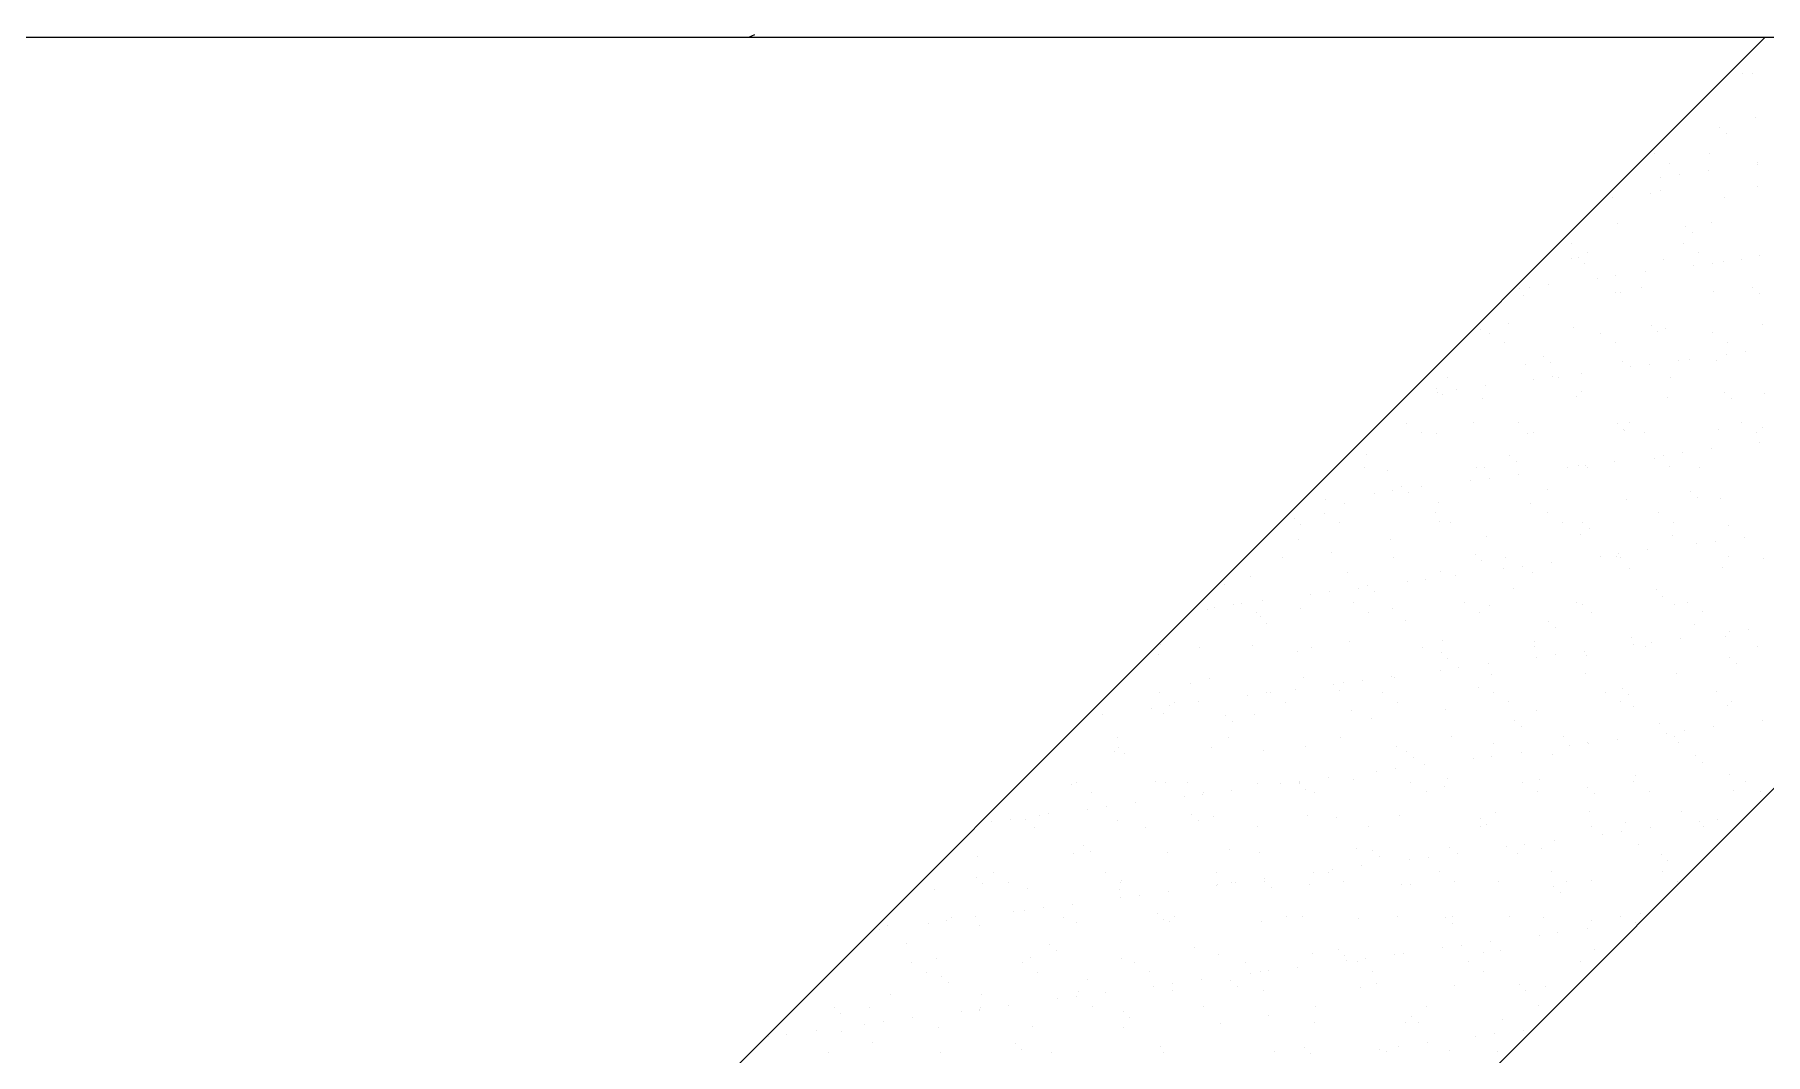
# Model space of a CAD drawing. Header units: millimetres. Extents: x 89805 to 1757503, y 48266 to 267832.
# Drawn here: x 954503.6 to 954987, y 129392.4 to 129677 of the extents above; entities that cross this region are included whole.
import ezdxf

# ---------------------------------------------------------------- set-up
doc = ezdxf.new("R2010")
doc.units = ezdxf.units.MM
doc.header["$LTSCALE"] = 1000
doc.layers.add('WALL', color=111, linetype='Continuous')

msp = doc.modelspace()

# ---------------------------------------------------------------- linework, layer by layer
at = {"color": 8, "ltscale": 0.7}
for p, q in [((954980.64, 129666.12), (954980.64, 129666.12)), ((954983.29, 129666.25), (954983.29, 129666.25)), ((954967.33, 129656.52), (954967.33, 129656.52)), ((954974.26, 129651.02), (954974.26, 129651.02)), ((954984.17, 129653.8), (954984.17, 129653.8)), ((954976.1, 129649.33), (954976.1, 129649.33)), ((954956.01, 129643.84), (954956.01, 129643.84)), ((954960.23, 129641.15), (954960.23, 129641.15)), ((954971.28, 129643.91), (954971.28, 129643.91)), ((954984.65, 129640.75), (954984.65, 129640.75)), ((954984.8, 129641.36), (954984.8, 129641.36)), ((954957.73, 129637.21), (954957.73, 129637.21)), ((954962.94, 129637.89), (954962.94, 129637.89)), ((954971.07, 129638.96), (954971.07, 129638.96)), ((954944.27, 129631.42), (954944.27, 129631.42)), ((954954.74, 129632.58), (954954.74, 129632.58)), ((954957.79, 129633.56), (954957.79, 129633.56)), ((954975.41, 129631.48), (954975.41, 129631.48)), ((954984.8, 129634.53), (954984.8, 129634.53)), ((954945.73, 129624.3), (954945.73, 129624.3)), ((954964.69, 129623.46), (954964.69, 129623.46)), ((954966.54, 129621.77), (954966.54, 129621.77)), ((954971.91, 129624.64), (954971.91, 129624.64)), ((954932.95, 129618.74), (954932.95, 129618.74)), ((954964.09, 129618.8), (954964.09, 129618.8)), ((954968.3, 129616.11), (954968.3, 129616.11)), ((954932.84, 129614.41), (954932.84, 129614.41)), ((954934.63, 129614.68), (954934.63, 129614.68)), ((954936.48, 129612.99), (954936.48, 129612.99)), ((954937.16, 129616.05), (954937.16, 129616.05)), ((954958.42, 129614.29), (954958.42, 129614.29)), ((954966.95, 129612.53), (954966.95, 129612.53)), ((954972.16, 129613.22), (954972.16, 129613.22)), ((954975.24, 129613.8), (954975.24, 129613.8)), ((954980.29, 129614.29), (954980.29, 129614.29)), ((954985.43, 129615.26), (954985.43, 129615.26)), ((954926.45, 129607.2), (954926.45, 129607.2)), ((954940.04, 129608.99), (954940.04, 129608.99)), ((954945.24, 129609.67), (954945.24, 129609.67)), ((954953.37, 129610.74), (954953.37, 129610.74)), ((954983.48, 129606.44), (954983.48, 129606.44)), ((954918.32, 129606.13), (954918.32, 129606.13)), ((954919.35, 129604.06), (954919.35, 129604.06)), ((954921.2, 129606.33), (954921.2, 129606.33)), ((954945.18, 129605.02), (954945.18, 129605.02)), ((954946.36, 129605.04), (954946.36, 129605.04)), ((954952.34, 129606.38), (954952.34, 129606.38)), ((954972.54, 129605.37), (954972.54, 129605.37)), ((954985.19, 129604.68), (954985.19, 129604.68)), ((954907.3, 129594.81), (954907.3, 129594.81)), ((954909.88, 129593.64), (954909.88, 129593.64)), ((954915.11, 129596.24), (954915.11, 129596.24)), ((954933.47, 129595.14), (954933.47, 129595.14)), ((954941.02, 129593.7), (954941.02, 129593.7)), ((954955.13, 129595.9), (954955.13, 129595.9)), ((954956.97, 129594.21), (954956.97, 129594.21)), ((954959.05, 129595.02), (954959.05, 129595.02)), ((954972.16, 129593.76), (954972.16, 129593.76)), ((954986.06, 129595.99), (954986.06, 129595.99)), ((954914.1, 129590.96), (954914.1, 129590.96)), ((954925.07, 129587.12), (954925.07, 129587.12)), ((954945.24, 129591.01), (954945.24, 129591.01)), ((954976.17, 129587.85), (954976.17, 129587.85)), ((954976.38, 129591.07), (954976.38, 129591.07)), ((954981.38, 129588.54), (954981.38, 129588.54)), ((954919.98, 129584.79), (954919.98, 129584.79)), ((954926.91, 129585.43), (954926.91, 129585.43)), ((954935.67, 129582.52), (954935.67, 129582.52)), ((954946.99, 129585.77), (954946.99, 129585.77)), ((954949.26, 129584.31), (954949.26, 129584.31)), ((954954.46, 129584.99), (954954.46, 129584.99)), ((954962.59, 129586.06), (954962.59, 129586.06)), ((954965.67, 129586.24), (954965.67, 129586.24)), ((954973.17, 129586.1), (954973.17, 129586.1)), ((954895.01, 129578.35), (954895.01, 129578.35)), ((954898.14, 129581.23), (954898.14, 129581.23)), ((954900.63, 129577.91), (954900.63, 129577.91)), ((954908.76, 129578.98), (954908.76, 129578.98)), ((954922.34, 129580.77), (954922.34, 129580.77)), ((954927.54, 129581.45), (954927.54, 129581.45)), ((954929.28, 129581.29), (954929.28, 129581.29)), ((954935.61, 129577.46), (954935.61, 129577.46)), ((954960.42, 129581.34), (954960.42, 129581.34)), ((954895.42, 129577.22), (954895.42, 129577.22)), ((954896.85, 129576.66), (954896.85, 129576.66)), ((954907.93, 129575.54), (954907.93, 129575.54)), ((954934.1, 129575.88), (954934.1, 129575.88)), ((954959.68, 129575.75), (954959.68, 129575.75)), ((954975.63, 129577.12), (954975.63, 129577.12)), ((954977.47, 129575.43), (954977.47, 129575.43)), ((954986.69, 129576.73), (954986.69, 129576.73)), ((954886.81, 129568.55), (954886.81, 129568.55)), ((954905.55, 129568.69), (954905.55, 129568.69)), ((954917.96, 129568.6), (954917.96, 129568.6)), ((954945.56, 129568.34), (954945.56, 129568.34)), ((954949.1, 129568.66), (954949.1, 129568.66)), ((954980.24, 129568.72), (954980.24, 129568.72)), ((954891.03, 129565.86), (954891.03, 129565.86)), ((954895.03, 129565.65), (954895.03, 129565.65)), ((954920.61, 129565.53), (954920.61, 129565.53)), ((954922.17, 129565.92), (954922.17, 129565.92)), ((954947.41, 129566.65), (954947.41, 129566.65)), ((954947.62, 129566.5), (954947.62, 129566.5)), ((954953.31, 129565.97), (954953.31, 129565.97)), ((954973.8, 129566.83), (954973.8, 129566.83)), ((954984.46, 129566.03), (954984.46, 129566.03)), ((954985.39, 129563.18), (954985.39, 129563.18)), ((954986.17, 129567.46), (954986.17, 129567.46)), ((954875.49, 129559.91), (954875.49, 129559.91)), ((954915.5, 129559.57), (954915.5, 129559.57)), ((954956.11, 129558.68), (954956.11, 129558.68)), ((954958.48, 129559.63), (954958.48, 129559.63)), ((954963.68, 129560.32), (954963.68, 129560.32)), ((954971.81, 129561.39), (954971.81, 129561.39)), ((954875.07, 129556.13), (954875.07, 129556.13)), ((954881.55, 129555.3), (954881.55, 129555.3)), ((954906.21, 129556.19), (954906.21, 129556.19)), ((954908.56, 129556.27), (954908.56, 129556.27)), ((954917.35, 129557.88), (954917.35, 129557.88)), ((954917.98, 129554.3), (954917.98, 129554.3)), ((954931.56, 129556.09), (954931.56, 129556.09)), ((954934.73, 129556.61), (954934.73, 129556.61)), ((954936.76, 129556.77), (954936.76, 129556.77)), ((954937.35, 129556.24), (954937.35, 129556.24)), ((954944.89, 129557.84), (954944.89, 129557.84)), ((954960.31, 129556.48), (954960.31, 129556.48)), ((954968.5, 129556.3), (954968.5, 129556.3)), ((954877.72, 129549), (954877.72, 129549)), ((954882.93, 129549.69), (954882.93, 129549.69)), ((954885.44, 129550.79), (954885.44, 129550.79)), ((954887.28, 129549.1), (954887.28, 129549.1)), ((954891.06, 129550.76), (954891.06, 129550.76)), ((954904.64, 129552.54), (954904.64, 129552.54)), ((954909.85, 129553.23), (954909.85, 129553.23)), ((954926.05, 129549.9), (954926.05, 129549.9)), ((954966.06, 129549.56), (954966.06, 129549.56)), ((954864.14, 129547.21), (954864.14, 129547.21)), ((954869.49, 129546.05), (954869.49, 129546.05)), ((954895.66, 129546.38), (954895.66, 129546.38)), ((954921.24, 129546.26), (954921.24, 129546.26)), ((954948.25, 129547.23), (954948.25, 129547.23)), ((954957.17, 129543.62), (954957.17, 129543.62)), ((954967.9, 129547.87), (954967.9, 129547.87)), ((954974.43, 129547.56), (954974.43, 129547.56)), ((954855.38, 129542.01), (954855.38, 129542.01)), ((954857.22, 129540.32), (954857.22, 129540.32)), ((954863.75, 129543.45), (954863.75, 129543.45)), ((954867.97, 129540.76), (954867.97, 129540.76)), ((954894.89, 129543.5), (954894.89, 129543.5)), ((954895.98, 129541.13), (954895.98, 129541.13)), ((954899.11, 129540.82), (954899.11, 129540.82)), ((954926.03, 129543.56), (954926.03, 129543.56)), ((954930.25, 129540.87), (954930.25, 129540.87)), ((954936, 129540.78), (954936, 129540.78)), ((954937.84, 129539.1), (954937.84, 129539.1)), ((954961.39, 129540.93), (954961.39, 129540.93)), ((954976.6, 129539.9), (954976.6, 129539.9)), ((954856.6, 129536.15), (954856.6, 129536.15)), ((954882.18, 129536.03), (954882.18, 129536.03)), ((954909.19, 129537), (954909.19, 129537)), ((954935.36, 129537.34), (954935.36, 129537.34)), ((954960.94, 129537.22), (954960.94, 129537.22)), ((954967.7, 129534.95), (954967.7, 129534.95)), ((954972.9, 129535.64), (954972.9, 129535.64)), ((954981.03, 129536.71), (954981.03, 129536.71)), ((954852.01, 129531.03), (954852.01, 129531.03)), ((954865.92, 129532.35), (954865.92, 129532.35)), ((954883.15, 129531.09), (954883.15, 129531.09)), ((954905.94, 129532.01), (954905.94, 129532.01)), ((954907.78, 129530.32), (954907.78, 129530.32)), ((954914.29, 129531.15), (954914.29, 129531.15)), ((954927.2, 129529.62), (954927.2, 129529.62)), ((954940.78, 129531.41), (954940.78, 129531.41)), ((954945.43, 129531.2), (954945.43, 129531.2)), ((954945.98, 129532.1), (954945.98, 129532.1)), ((954946.54, 129531.12), (954946.54, 129531.12)), ((954954.11, 129533.17), (954954.11, 129533.17)), ((954976.57, 129531.26), (954976.57, 129531.26)), ((954986.56, 129530.78), (954986.56, 129530.78)), ((954843.11, 129525.81), (954843.11, 129525.81)), ((954870.12, 129526.78), (954870.12, 129526.78)), ((954886.94, 129524.32), (954886.94, 129524.32)), ((954892.15, 129525.01), (954892.15, 129525.01)), ((954896.29, 129527.11), (954896.29, 129527.11)), ((954900.28, 129526.08), (954900.28, 129526.08)), ((954913.86, 129527.87), (954913.86, 129527.87)), ((954919.07, 129528.55), (954919.07, 129528.55)), ((954921.87, 129526.99), (954921.87, 129526.99)), ((954948.88, 129527.96), (954948.88, 129527.96)), ((954975.06, 129528.3), (954975.06, 129528.3)), ((954835.86, 129523.57), (954835.86, 129523.57)), ((954860.03, 129520.78), (954860.03, 129520.78)), ((954865.23, 129521.46), (954865.23, 129521.46)), ((954873.36, 129522.53), (954873.36, 129522.53)), ((954875.88, 129523.23), (954875.88, 129523.23)), ((954877.72, 129521.54), (954877.72, 129521.54)), ((954916.48, 129522.35), (954916.48, 129522.35)), ((954956.5, 129522), (954956.5, 129522)), ((954958.34, 129520.31), (954958.34, 129520.31)), ((954831.05, 129516.55), (954831.05, 129516.55)), ((954833.11, 129517.24), (954833.11, 129517.24)), ((954838.31, 129517.92), (954838.31, 129517.92)), ((954840.68, 129518.35), (954840.68, 129518.35)), ((954844.9, 129515.66), (954844.9, 129515.66)), ((954846.44, 129518.99), (954846.44, 129518.99)), ((954857.23, 129516.89), (954857.23, 129516.89)), ((954871.83, 129518.41), (954871.83, 129518.41)), ((954876.04, 129515.72), (954876.04, 129515.72)), ((954882.81, 129516.76), (954882.81, 129516.76)), ((954902.97, 129518.46), (954902.97, 129518.46)), ((954907.18, 129515.78), (954907.18, 129515.78)), ((954909.82, 129517.74), (954909.82, 129517.74)), ((954934.11, 129518.52), (954934.11, 129518.52)), ((954935.99, 129518.07), (954935.99, 129518.07)), ((954938.33, 129515.83), (954938.33, 129515.83)), ((954961.57, 129517.95), (954961.57, 129517.95)), ((954965.25, 129518.58), (954965.25, 129518.58)), ((954969.47, 129515.89), (954969.47, 129515.89)), ((954845.82, 129514.45), (954845.82, 129514.45)), ((954847.66, 129512.76), (954847.66, 129512.76)), ((954886.42, 129513.57), (954886.42, 129513.57)), ((954926.43, 129513.23), (954926.43, 129513.23)), ((954928.28, 129511.54), (954928.28, 129511.54)), ((954967.04, 129512.34), (954967.04, 129512.34)), ((954976.92, 129510.28), (954976.92, 129510.28)), ((954982.12, 129510.96), (954982.12, 129510.96)), ((954818.16, 129506.66), (954818.16, 129506.66)), ((954828.94, 129505.94), (954828.94, 129505.94)), ((954843.74, 129506.54), (954843.74, 129506.54)), ((954860.08, 129505.99), (954860.08, 129505.99)), ((954870.75, 129507.51), (954870.75, 129507.51)), ((954891.22, 129506.05), (954891.22, 129506.05)), ((954896.92, 129507.84), (954896.92, 129507.84)), ((954922.37, 129506.11), (954922.37, 129506.11)), ((954922.5, 129507.72), (954922.5, 129507.72)), ((954936.42, 129504.94), (954936.42, 129504.94)), ((954949.51, 129508.69), (954949.51, 129508.69)), ((954950, 129506.73), (954950, 129506.73)), ((954953.51, 129506.16), (954953.51, 129506.16)), ((954955.2, 129507.42), (954955.2, 129507.42)), ((954963.33, 129508.49), (954963.33, 129508.49)), ((954975.69, 129509.03), (954975.69, 129509.03)), ((954984.65, 129506.22), (954984.65, 129506.22)), ((954817.6, 129503.99), (954817.6, 129503.99)), ((954856.36, 129504.79), (954856.36, 129504.79)), ((954896.37, 129504.45), (954896.37, 129504.45)), ((954898.22, 129502.76), (954898.22, 129502.76)), ((954901.37, 129500.33), (954901.37, 129500.33)), ((954909.5, 129501.4), (954909.5, 129501.4)), ((954923.08, 129503.19), (954923.08, 129503.19)), ((954928.29, 129503.87), (954928.29, 129503.87)), ((954936.98, 129503.57), (954936.98, 129503.57)), ((954976.99, 129503.22), (954976.99, 129503.22)), ((954978.83, 129501.53), (954978.83, 129501.53)), ((954826.3, 129496.02), (954826.3, 129496.02)), ((954831.68, 129497.28), (954831.68, 129497.28)), ((954857.86, 129497.62), (954857.86, 129497.62)), ((954866.31, 129495.67), (954866.31, 129495.67)), ((954869.25, 129496.1), (954869.25, 129496.1)), ((954874.45, 129496.79), (954874.45, 129496.79)), ((954882.58, 129497.86), (954882.58, 129497.86)), ((954883.44, 129497.5), (954883.44, 129497.5)), ((954896.16, 129499.64), (954896.16, 129499.64)), ((954910.45, 129498.47), (954910.45, 129498.47)), ((954936.62, 129498.8), (954936.62, 129498.8)), ((954962.2, 129498.68), (954962.2, 129498.68)), ((954817.62, 129493.25), (954817.62, 129493.25)), ((954821.84, 129490.57), (954821.84, 129490.57)), ((954828.75, 129490.77), (954828.75, 129490.77)), ((954842.33, 129492.56), (954842.33, 129492.56)), ((954847.53, 129493.24), (954847.53, 129493.24)), ((954848.76, 129493.31), (954848.76, 129493.31)), ((954852.98, 129490.62), (954852.98, 129490.62)), ((954855.66, 129494.31), (954855.66, 129494.31)), ((954868.15, 129493.98), (954868.15, 129493.98)), ((954879.9, 129493.37), (954879.9, 129493.37)), ((954884.12, 129490.68), (954884.12, 129490.68)), ((954906.92, 129494.79), (954906.92, 129494.79)), ((954911.04, 129493.42), (954911.04, 129493.42)), ((954915.26, 129490.74), (954915.26, 129490.74)), ((954942.19, 129493.48), (954942.19, 129493.48)), ((954946.4, 129490.79), (954946.4, 129490.79)), ((954946.93, 129494.44), (954946.93, 129494.44)), ((954948.77, 129492.76), (954948.77, 129492.76)), ((954973.33, 129493.54), (954973.33, 129493.54)), ((954977.54, 129490.85), (954977.54, 129490.85)), ((954801.83, 129487.23), (954801.83, 129487.23)), ((954815.41, 129489.01), (954815.41, 129489.01)), ((954818.79, 129487.39), (954818.79, 129487.39)), ((954820.62, 129489.7), (954820.62, 129489.7)), ((954836.25, 129486.9), (954836.25, 129486.9)), ((954844.37, 129487.27), (954844.37, 129487.27)), ((954871.38, 129488.24), (954871.38, 129488.24)), ((954876.85, 129486.01), (954876.85, 129486.01)), ((954897.55, 129488.58), (954897.55, 129488.58)), ((954916.87, 129485.67), (954916.87, 129485.67)), ((954923.13, 129488.45), (954923.13, 129488.45)), ((954950.14, 129489.43), (954950.14, 129489.43)), ((954976.32, 129489.76), (954976.32, 129489.76)), ((954986.14, 129485.6), (954986.14, 129485.6)), ((954805.88, 129480.84), (954805.88, 129480.84)), ((954837.02, 129480.89), (954837.02, 129480.89)), ((954838.09, 129485.21), (954838.09, 129485.21)), ((954868.16, 129480.95), (954868.16, 129480.95)), ((954899.3, 129481.01), (954899.3, 129481.01)), ((954918.71, 129483.98), (954918.71, 129483.98)), ((954930.44, 129481.06), (954930.44, 129481.06)), ((954957.47, 129484.78), (954957.47, 129484.78)), ((954959.22, 129482.05), (954959.22, 129482.05)), ((954961.58, 129481.12), (954961.58, 129481.12)), ((954964.42, 129482.74), (954964.42, 129482.74)), ((954972.55, 129483.81), (954972.55, 129483.81)), ((954805.3, 129477.04), (954805.3, 129477.04)), ((954806.19, 129478.12), (954806.19, 129478.12)), ((954808.03, 129476.43), (954808.03, 129476.43)), ((954832.31, 129478.02), (954832.31, 129478.02)), ((954846.79, 129477.23), (954846.79, 129477.23)), ((954858.49, 129478.35), (954858.49, 129478.35)), ((954884.07, 129478.23), (954884.07, 129478.23)), ((954886.81, 129476.89), (954886.81, 129476.89)), ((954911.08, 129479.2), (954911.08, 129479.2)), ((954918.72, 129476.72), (954918.72, 129476.72)), ((954927.41, 129476.01), (954927.41, 129476.01)), ((954932.3, 129478.51), (954932.3, 129478.51)), ((954937.25, 129479.53), (954937.25, 129479.53)), ((954937.51, 129479.2), (954937.51, 129479.2)), ((954945.64, 129480.27), (954945.64, 129480.27)), ((954962.83, 129479.41), (954962.83, 129479.41)), ((954878.47, 129471.42), (954878.47, 129471.42)), ((954883.67, 129472.11), (954883.67, 129472.11)), ((954888.65, 129475.2), (954888.65, 129475.2)), ((954891.8, 129473.18), (954891.8, 129473.18)), ((954905.38, 129474.97), (954905.38, 129474.97)), ((954910.59, 129475.65), (954910.59, 129475.65)), ((954967.43, 129475.66), (954967.43, 129475.66)), ((954969.27, 129473.97), (954969.27, 129473.97)), ((954793.24, 129467.79), (954793.24, 129467.79)), ((954794.55, 129468.15), (954794.55, 129468.15)), ((954816.73, 129468.46), (954816.73, 129468.46)), ((954819.42, 129468.12), (954819.42, 129468.12)), ((954825.7, 129468.21), (954825.7, 129468.21)), ((954845, 129468), (954845, 129468)), ((954851.55, 129467.88), (954851.55, 129467.88)), ((954856.75, 129468.56), (954856.75, 129468.56)), ((954856.75, 129468.11), (954856.75, 129468.11)), ((954856.84, 129468.27), (954856.84, 129468.27)), ((954858.59, 129466.43), (954858.59, 129466.43)), ((954864.88, 129469.64), (954864.88, 129469.64)), ((954872.01, 129468.97), (954872.01, 129468.97)), ((954887.98, 129468.32), (954887.98, 129468.32)), ((954897.35, 129467.23), (954897.35, 129467.23)), ((954898.18, 129469.31), (954898.18, 129469.31)), ((954919.12, 129468.38), (954919.12, 129468.38)), ((954923.76, 129469.19), (954923.76, 129469.19)), ((954937.37, 129466.89), (954937.37, 129466.89)), ((954950.26, 129468.44), (954950.26, 129468.44)), ((954950.77, 129470.16), (954950.77, 129470.16)), ((954976.95, 129470.49), (954976.95, 129470.49)), ((954981.4, 129468.49), (954981.4, 129468.49)), ((954798.77, 129465.47), (954798.77, 129465.47)), ((954802.92, 129461.48), (954802.92, 129461.48)), ((954811.05, 129462.55), (954811.05, 129462.55)), ((954824.63, 129464.34), (954824.63, 129464.34)), ((954829.84, 129465.02), (954829.84, 129465.02)), ((954829.91, 129465.52), (954829.91, 129465.52)), ((954837.97, 129466.09), (954837.97, 129466.09)), ((954861.05, 129465.58), (954861.05, 129465.58)), ((954892.2, 129465.64), (954892.2, 129465.64)), ((954923.34, 129465.69), (954923.34, 129465.69)), ((954939.21, 129465.2), (954939.21, 129465.2)), ((954954.48, 129465.75), (954954.48, 129465.75)), ((954977.97, 129466), (954977.97, 129466)), ((954985.62, 129465.81), (954985.62, 129465.81)), ((954770.79, 129457.25), (954770.79, 129457.25)), ((954776, 129457.93), (954776, 129457.93)), ((954780.35, 129457.9), (954780.35, 129457.9)), ((954784.13, 129459), (954784.13, 129459)), ((954786.67, 129459.68), (954786.67, 129459.68)), ((954797.71, 129460.79), (954797.71, 129460.79)), ((954805.93, 129457.77), (954805.93, 129457.77)), ((954826.69, 129459.34), (954826.69, 129459.34)), ((954828.53, 129457.65), (954828.53, 129457.65)), ((954832.94, 129458.75), (954832.94, 129458.75)), ((954859.12, 129459.08), (954859.12, 129459.08)), ((954867.29, 129458.45), (954867.29, 129458.45)), ((954884.7, 129458.96), (954884.7, 129458.96)), ((954907.3, 129458.11), (954907.3, 129458.11)), ((954911.71, 129459.93), (954911.71, 129459.93)), ((954937.88, 129460.27), (954937.88, 129460.27)), ((954947.91, 129457.23), (954947.91, 129457.23)), ((954963.46, 129460.14), (954963.46, 129460.14)), ((954968.44, 129457.38), (954968.44, 129457.38)), ((954973.64, 129458.06), (954973.64, 129458.06)), ((954981.77, 129459.13), (954981.77, 129459.13)), ((954782.81, 129455.74), (954782.81, 129455.74)), ((954813.95, 129455.8), (954813.95, 129455.8)), ((954845.09, 129455.85), (954845.09, 129455.85)), ((954876.24, 129455.91), (954876.24, 129455.91)), ((954907.38, 129455.97), (954907.38, 129455.97)), ((954909.15, 129456.42), (954909.15, 129456.42)), ((954927.94, 129452.05), (954927.94, 129452.05)), ((954938.52, 129456.02), (954938.52, 129456.02)), ((954941.52, 129453.83), (954941.52, 129453.83)), ((954946.73, 129454.52), (954946.73, 129454.52)), ((954954.86, 129455.59), (954954.86, 129455.59)), ((954969.66, 129456.08), (954969.66, 129456.08)), ((954766.86, 129447.55), (954766.86, 129447.55)), ((954793.87, 129448.52), (954793.87, 129448.52)), ((954796.62, 129450.56), (954796.62, 129450.56)), ((954798.47, 129448.87), (954798.47, 129448.87)), ((954820.05, 129448.86), (954820.05, 129448.86)), ((954837.23, 129449.68), (954837.23, 129449.68)), ((954845.63, 129448.73), (954845.63, 129448.73)), ((954872.64, 129449.71), (954872.64, 129449.71)), ((954877.24, 129449.33), (954877.24, 129449.33)), ((954879.09, 129447.64), (954879.09, 129447.64)), ((954892.89, 129447.43), (954892.89, 129447.43)), ((954898.81, 129450.04), (954898.81, 129450.04)), ((954901.02, 129448.5), (954901.02, 129448.5)), ((954914.6, 129450.29), (954914.6, 129450.29)), ((954917.85, 129448.45), (954917.85, 129448.45)), ((954919.81, 129450.97), (954919.81, 129450.97)), ((954924.39, 129449.92), (954924.39, 129449.92)), ((954951.4, 129450.89), (954951.4, 129450.89)), ((954957.86, 129448.11), (954957.86, 129448.11)), ((954771.49, 129443.06), (954771.49, 129443.06)), ((954802.63, 129443.11), (954802.63, 129443.11)), ((954833.77, 129443.17), (954833.77, 129443.17)), ((954860.77, 129443.2), (954860.77, 129443.2)), ((954864.91, 129443.23), (954864.91, 129443.23)), ((954865.97, 129443.89), (954865.97, 129443.89)), ((954874.1, 129444.96), (954874.1, 129444.96)), ((954887.69, 129446.75), (954887.69, 129446.75)), ((954896.05, 129443.28), (954896.05, 129443.28)), ((954927.2, 129443.34), (954927.2, 129443.34)), ((954958.34, 129443.4), (954958.34, 129443.4)), ((954959.7, 129446.42), (954959.7, 129446.42)), ((954754.8, 129438.3), (954754.8, 129438.3)), ((954766.56, 129441.78), (954766.56, 129441.78)), ((954768.41, 129440.1), (954768.41, 129440.1)), ((954775.71, 129440.37), (954775.71, 129440.37)), ((954780.98, 129438.63), (954780.98, 129438.63)), ((954806.56, 129438.51), (954806.56, 129438.51)), ((954806.85, 129440.43), (954806.85, 129440.43)), ((954807.17, 129440.9), (954807.17, 129440.9)), ((954820.27, 129437.87), (954820.27, 129437.87)), ((954833.57, 129439.48), (954833.57, 129439.48)), ((954833.85, 129439.66), (954833.85, 129439.66)), ((954837.99, 129440.48), (954837.99, 129440.48)), ((954839.06, 129440.34), (954839.06, 129440.34)), ((954847.18, 129440.56), (954847.18, 129440.56)), ((954847.19, 129441.41), (954847.19, 129441.41)), ((954849.02, 129438.87), (954849.02, 129438.87)), ((954859.75, 129439.81), (954859.75, 129439.81)), ((954869.13, 129440.54), (954869.13, 129440.54)), ((954885.33, 129439.69), (954885.33, 129439.69)), ((954887.79, 129439.67), (954887.79, 129439.67)), ((954900.27, 129440.6), (954900.27, 129440.6)), ((954912.34, 129440.66), (954912.34, 129440.66)), ((954927.8, 129439.33), (954927.8, 129439.33)), ((954929.64, 129437.64), (954929.64, 129437.64)), ((954931.41, 129440.65), (954931.41, 129440.65)), ((954938.51, 129441), (954938.51, 129441)), ((954962.55, 129440.71), (954962.55, 129440.71)), ((954780.01, 129432.57), (954780.01, 129432.57)), ((954785.22, 129433.26), (954785.22, 129433.26)), ((954793.35, 129434.33), (954793.35, 129434.33)), ((954806.93, 129436.11), (954806.93, 129436.11)), ((954812.14, 129436.8), (954812.14, 129436.8)), ((954741.91, 129428.4), (954741.91, 129428.4)), ((954753.1, 129429.03), (954753.1, 129429.03)), ((954758.3, 129429.71), (954758.3, 129429.71)), ((954759.75, 129430.64), (954759.75, 129430.64)), ((954766.43, 129430.78), (954766.43, 129430.78)), ((954767.49, 129428.28), (954767.49, 129428.28)), ((954777.11, 129432.12), (954777.11, 129432.12)), ((954790.89, 129430.7), (954790.89, 129430.7)), ((954794.5, 129429.25), (954794.5, 129429.25)), ((954817.12, 129431.78), (954817.12, 129431.78)), ((954818.96, 129430.09), (954818.96, 129430.09)), ((954820.68, 129429.59), (954820.68, 129429.59)), ((954822.03, 129430.76), (954822.03, 129430.76)), ((954846.26, 129429.46), (954846.26, 129429.46)), ((954853.17, 129430.81), (954853.17, 129430.81)), ((954857.72, 129430.9), (954857.72, 129430.9)), ((954873.27, 129430.44), (954873.27, 129430.44)), ((954884.31, 129430.87), (954884.31, 129430.87)), ((954897.74, 129430.55), (954897.74, 129430.55)), ((954899.44, 129430.77), (954899.44, 129430.77)), ((954899.58, 129428.86), (954899.58, 129428.86)), ((954915.45, 129430.93), (954915.45, 129430.93)), ((954925.02, 129430.65), (954925.02, 129430.65)), ((954938.34, 129429.67), (954938.34, 129429.67)), ((954946.59, 129430.98), (954946.59, 129430.98)), ((954950.74, 129429.16), (954950.74, 129429.16)), ((954952.03, 129431.62), (954952.03, 129431.62)), ((954739.51, 129427.24), (954739.51, 129427.24)), ((954747.04, 129423.35), (954747.04, 129423.35)), ((954787.06, 129423), (954787.06, 129423)), ((954902.11, 129422.75), (954902.11, 129422.75)), ((954910.24, 129423.82), (954910.24, 129423.82)), ((954923.82, 129425.61), (954923.82, 129425.61)), ((954929.03, 129426.3), (954929.03, 129426.3)), ((954937.16, 129427.37), (954937.16, 129427.37)), ((954748.42, 129417.96), (954748.42, 129417.96)), ((954755.43, 129419.03), (954755.43, 129419.03)), ((954779.57, 129418.02), (954779.57, 129418.02)), ((954781.61, 129419.36), (954781.61, 129419.36)), ((954788.9, 129421.31), (954788.9, 129421.31)), ((954807.19, 129419.24), (954807.19, 129419.24)), ((954810.71, 129418.07), (954810.71, 129418.07)), ((954827.66, 129422.12), (954827.66, 129422.12)), ((954834.2, 129420.21), (954834.2, 129420.21)), ((954841.85, 129418.13), (954841.85, 129418.13)), ((954860.38, 129420.55), (954860.38, 129420.55)), ((954867.68, 129421.77), (954867.68, 129421.77)), ((954869.52, 129420.09), (954869.52, 129420.09)), ((954869.99, 129418.52), (954869.99, 129418.52)), ((954872.99, 129418.19), (954872.99, 129418.19)), ((954875.19, 129419.21), (954875.19, 129419.21)), ((954883.32, 129420.28), (954883.32, 129420.28)), ((954885.96, 129420.42), (954885.96, 129420.42)), ((954896.91, 129422.07), (954896.91, 129422.07)), ((954904.13, 129418.24), (954904.13, 129418.24)), ((954908.28, 129420.89), (954908.28, 129420.89)), ((954912.97, 129421.4), (954912.97, 129421.4)), ((954935.27, 129418.3), (954935.27, 129418.3)), ((954939.14, 129421.73), (954939.14, 129421.73)), ((954752.64, 129415.27), (954752.64, 129415.27)), ((954757, 129414.23), (954757, 129414.23)), ((954783.78, 129415.33), (954783.78, 129415.33)), ((954797.6, 129413.34), (954797.6, 129413.34)), ((954814.92, 129415.39), (954814.92, 129415.39)), ((954829.49, 129413.19), (954829.49, 129413.19)), ((954843.07, 129414.98), (954843.07, 129414.98)), ((954846.07, 129415.44), (954846.07, 129415.44)), ((954848.28, 129415.67), (954848.28, 129415.67)), ((954856.41, 129416.74), (954856.41, 129416.74)), ((954877.21, 129415.5), (954877.21, 129415.5)), ((954908.35, 129415.56), (954908.35, 129415.56)), ((954742.54, 129409.13), (954742.54, 129409.13)), ((954758.84, 129412.54), (954758.84, 129412.54)), ((954768.12, 129409.01), (954768.12, 129409.01)), ((954794.44, 129408.58), (954794.44, 129408.58)), ((954795.13, 129409.98), (954795.13, 129409.98)), ((954802.57, 129409.65), (954802.57, 129409.65)), ((954816.15, 129411.44), (954816.15, 129411.44)), ((954821.31, 129410.32), (954821.31, 129410.32)), ((954821.36, 129412.12), (954821.36, 129412.12)), ((954837.62, 129413), (954837.62, 129413)), ((954839.46, 129411.31), (954839.46, 129411.31)), ((954846.89, 129410.2), (954846.89, 129410.2)), ((954873.9, 129411.17), (954873.9, 129411.17)), ((954878.22, 129412.11), (954878.22, 129412.11)), ((954900.07, 129411.5), (954900.07, 129411.5)), ((954918.24, 129411.77), (954918.24, 129411.77)), ((954920.08, 129410.08), (954920.08, 129410.08)), ((954925.65, 129411.38), (954925.65, 129411.38)), ((954726.94, 129405.45), (954726.94, 129405.45)), ((954728.78, 129403.76), (954728.78, 129403.76)), ((954736.68, 129405.55), (954736.68, 129405.55)), ((954762.32, 129404.35), (954762.32, 129404.35)), ((954767.52, 129405.03), (954767.52, 129405.03)), ((954767.54, 129404.56), (954767.54, 129404.56)), ((954767.82, 129405.6), (954767.82, 129405.6)), ((954775.65, 129406.1), (954775.65, 129406.1)), ((954789.23, 129407.89), (954789.23, 129407.89)), ((954798.96, 129405.66), (954798.96, 129405.66)), ((954807.56, 129404.22), (954807.56, 129404.22)), ((954830.1, 129405.71), (954830.1, 129405.71)), ((954861.25, 129405.77), (954861.25, 129405.77)), ((954892.39, 129405.83), (954892.39, 129405.83)), ((954923.53, 129405.88), (954923.53, 129405.88)), ((954721.82, 129399.02), (954721.82, 129399.02)), ((954729.05, 129398.79), (954729.05, 129398.79)), ((954735.4, 129400.81), (954735.4, 129400.81)), ((954740.6, 129401.49), (954740.6, 129401.49)), ((954748.73, 129402.56), (954748.73, 129402.56)), ((954756.06, 129399.76), (954756.06, 129399.76)), ((954782.24, 129400.09), (954782.24, 129400.09)), ((954807.82, 129399.97), (954807.82, 129399.97)), ((954809.4, 129402.53), (954809.4, 129402.53)), ((954834.83, 129400.94), (954834.83, 129400.94)), ((954848.16, 129403.34), (954848.16, 129403.34)), ((954861.01, 129401.28), (954861.01, 129401.28)), ((954886.59, 129401.15), (954886.59, 129401.15)), ((954888.17, 129402.99), (954888.17, 129402.99)), ((954890.02, 129401.3), (954890.02, 129401.3)), ((954913.6, 129402.13), (954913.6, 129402.13)), ((954919.46, 129399.15), (954919.46, 129399.15)), ((954708.48, 129397.26), (954708.48, 129397.26)), ((954713.69, 129397.95), (954713.69, 129397.95)), ((954737.48, 129395.79), (954737.48, 129395.79)), ((954777.49, 129395.44), (954777.49, 129395.44)), ((954779.34, 129393.76), (954779.34, 129393.76)), ((954818.1, 129394.56), (954818.1, 129394.56)), ((954858.11, 129394.22), (954858.11, 129394.22)), ((954879.21, 129393.85), (954879.21, 129393.85)), ((954884.41, 129394.53), (954884.41, 129394.53)), ((954892.54, 129395.6), (954892.54, 129395.6)), ((954906.13, 129397.39), (954906.13, 129397.39)), ((954911.33, 129398.08), (954911.33, 129398.08)), ((954725.36, 129392.86), (954725.36, 129392.86)), ((954756.5, 129392.92), (954756.5, 129392.92)), ((954787.64, 129392.98), (954787.64, 129392.98)), ((954818.78, 129393.03), (954818.78, 129393.03)), ((954849.92, 129393.09), (954849.92, 129393.09)), ((954859.96, 129392.53), (954859.96, 129392.53)), ((954881.07, 129393.14), (954881.07, 129393.14)), ((954898.72, 129393.33), (954898.72, 129393.33)), ((954912.21, 129393.2), (954912.21, 129393.2))]:
    msp.add_line(p, q, dxfattribs=at)
at = {"color": 3, "ltscale": 0.7}
msp.add_lwpolyline([(954986.89, 129676.28), (950842.57, 125532.01), (950948.63, 125425.94), (955199.02, 129676.28)], dxfattribs=at)
at = {"layer": 'WALL', "color": 4, "ltscale": 0.7}
for p, q in [((953637.04, 129676.28), (955375.8, 129676.28)), ((954703.05, 129676.28), (954704.75, 129676.99))]:
    msp.add_line(p, q, dxfattribs=at)
msp.add_lwpolyline([(950837.02, 125526.46), (954986.89, 129676.28)], dxfattribs=at)
msp.add_lwpolyline([(950837.02, 125526.46), (954986.89, 129676.28)], dxfattribs=at)

doc.saveas('drawing.dxf')
